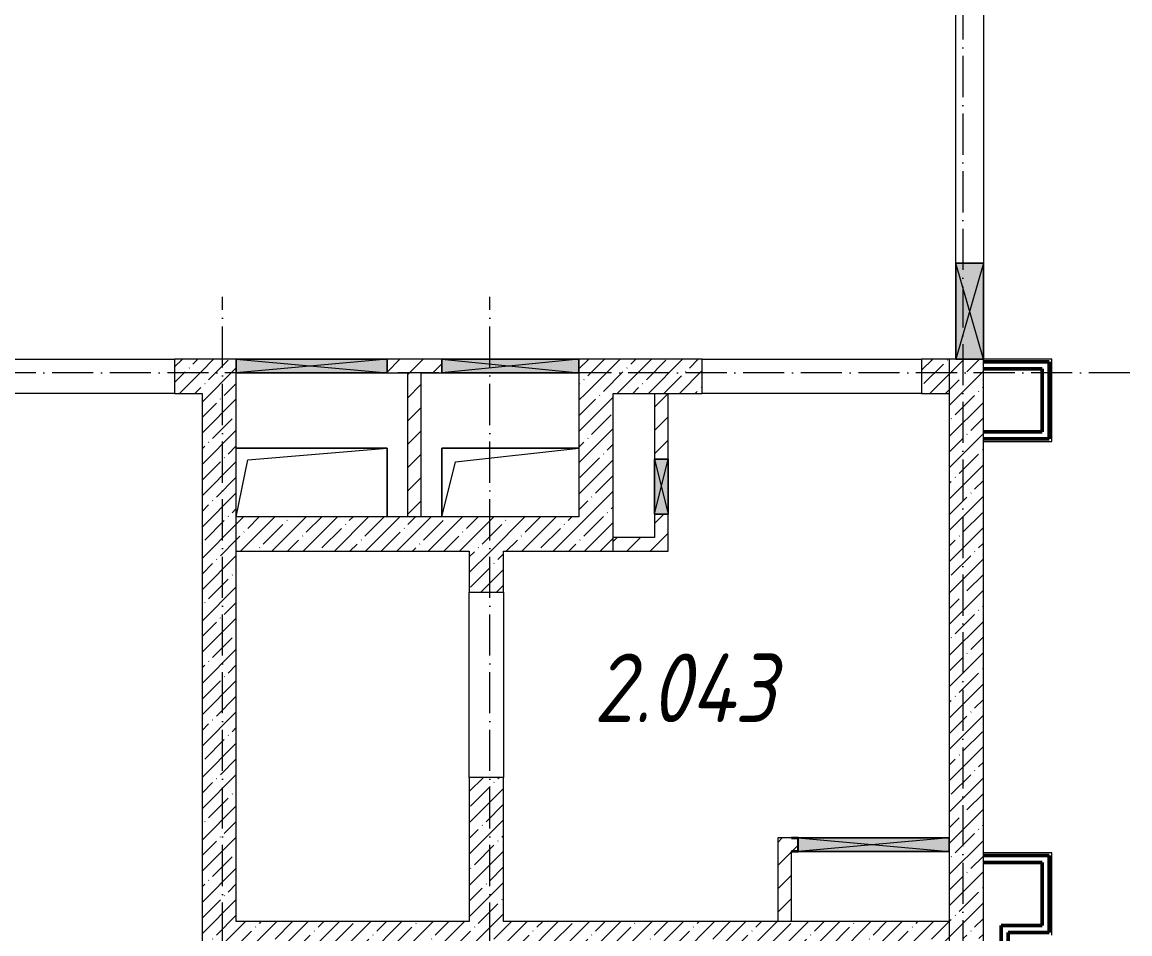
# Model space of a CAD drawing. Header units: millimetres. Extents: x -213536 to 1564669, y -45299 to 942238.
# Drawn here: x 626521 to 634601, y 573435 to 580082 of the extents above; entities that cross this region are included whole.
import ezdxf

# ---------------------------------------------------------------- set-up
doc = ezdxf.new("R2010")
doc.units = ezdxf.units.MM
doc.linetypes.add('50_200_ШТРИХ_1Т_ш5_п1_п1_', pattern=[700, 500, -100, 0, -100])
for name, color, linetype, lineweight in [('3.1) ЖБ окна 1.2 м', 102, 'Continuous', 30), ('A-DETL-GENF-OTLN', 7, 'Continuous', 9), ('A-FLOR-____-OTLN', 7, 'Continuous', 9), ('A-GENM-____-MCUT', 7, 'Continuous', 25), ('A-GENM-____-OTLN', 7, 'Continuous', 9), ('A-GENM-____-OTLN-1', 7, 'Continuous', 25), ('A-GLAZ-____-OTLN', 7, 'Continuous', 9), ('A-WALL-____-MCUT-1', 7, 'Continuous', 9), ('A-WALL-____-MCUT-2', 7, 'Continuous', 50), ('A-WALL-____-OTLN', 7, 'Continuous', 9), ('A-WALL-____-PATT-1', 7, 'Continuous', 9), ('A-WALL-FNSH-MCUT-1', 7, 'Continuous', 9), ('I-WALL-____-OTLN', 7, 'Continuous', 9), ('S-GRID-____-OTLN-1', 7, '50_200_ШТРИХ_1Т_ш5_п1_п1_', 9), ('Марки помещений', 7, 'Continuous', 9)]:
    doc.layers.add(name, color=color, linetype=linetype, lineweight=lineweight)
doc.styles.add('ISOCPEUR_I_3', font='isocpeui.ttf', dxfattribs={"width": 0.85, "height": 2.2})
pattern_1 = [(45, (544282.64, 571544.04), (-114.04925, 114.04925), []), (45, (544396.69, 571544.04), (-114.04925, 114.04925), [201.612, -40.322, 3.353, -36.97])]
pattern_2 = [(45, (544282.64, 571544.04), (-84.85281, 84.85281), [])]

# ---------------------------------------------------------------- blocks, each defined once
blk = doc.blocks.new('AR_Отверстие прямоугольное _в плите_ - AR_Отверстие прямоугольное _в плите_-V193-АР1_План отверстий 2 этажа в осях 1-64_А-ГГ')
at = {"layer": 'A-GENM-____-OTLN'}
for p, q in [((500, 250), (-500, 250)), ((-500, 250), (-500, -250)), ((-400, 150), (500, 250)), ((-500, -250), (-400, 150))]:
    blk.add_line(p, q, dxfattribs=at)
blk = doc.blocks.new('AR_Отверстие прямоугольное _в плите_ - AR_Отверстие прямоугольное _в плите_-30552508-АР1_План отверстий 2 этажа в осях 1-64_А-ГГ')
at = {"layer": 'A-GENM-____-OTLN'}
for p, q in [((550, 250), (-550, 250)), ((-466.7, 166.7), (550, 250)), ((550, -250), (550, 250)), ((-550, -250), (-466.7, 166.7))]:
    blk.add_line(p, q, dxfattribs=at)
blk = doc.blocks.new('AR_Отверстие прямоугольное _в стене_ - AR_Отверстие прямоугольное _в стене__ЭОМ-36409893-АР1_План отверстий 2 этажа в осях 1-64_А-ГГ')
at = {"layer": 'A-GLAZ-____-OTLN'}
blk.add_hatch(color=256, dxfattribs=at).paths.add_polyline_path([(350, 100), (-350, 100), (-350, -100), (350, -100)], flags=0)
at = {"layer": 'A-DETL-GENF-OTLN'}
for p, q in [((-350, -100), (-350, 100)), ((-350, 100), (350, 100)), ((350, 100), (-350, -100)), ((-350, 100), (350, -100)), ((350, 100), (-350, 100)), ((-350, 100), (-350, -100)), ((350, 100), (350, -100)), ((350, -100), (350, 100)), ((350, -100), (-350, -100)), ((-350, -100), (350, -100))]:
    blk.add_line(p, q, dxfattribs=at)
blk = doc.blocks.new('AR_Отверстие прямоугольное _в стене__БезПР - AR_Отверстие прямоугольное _в стене__БезПР-36427925-АР1_План отверстий 2 этажа в осях 1-64_А-ГГ')
at = {"layer": 'A-GLAZ-____-OTLN'}
blk.add_hatch(color=256, dxfattribs=at).paths.add_polyline_path([(500, -50), (500, 50), (-500, 50), (-500, -50)], flags=0)
at = {"layer": 'A-DETL-GENF-OTLN'}
for p, q in [((-500, -50), (-500, 50)), ((-500, 50), (500, 50)), ((500, 50), (-500, -50)), ((-500, 50), (500, -50)), ((500, 50), (-500, 50)), ((-500, 50), (-500, -50)), ((500, 50), (500, -50)), ((500, -50), (500, 50)), ((500, -50), (-500, -50)), ((-500, -50), (500, -50))]:
    blk.add_line(p, q, dxfattribs=at)
at = {"layer": 'A-GLAZ-____-OTLN'}
blk.add_line((500, 50), (-500, 50), dxfattribs=at)
blk = doc.blocks.new('AR_Отверстие прямоугольное _в стене_ - AR_Отверстие прямоугольное _в стене__ОВ-36805337-АР1_План отверстий 2 этажа в осях 1-64_А-ГГ')
at = {"layer": 'A-GLAZ-____-OTLN'}
blk.add_hatch(color=256, dxfattribs=at).paths.add_polyline_path([(-90.5, -50), (550, -50), (550, 50), (-550, 50), (-550, -50)], flags=0)
at = {"layer": 'A-DETL-GENF-OTLN'}
for p, q in [((-550, -50), (-550, 50)), ((-550, 50), (550, 50)), ((550, 50), (-550, -50)), ((-550, 50), (550, -50)), ((550, 50), (-550, 50)), ((-550, 50), (-550, -50)), ((550, 50), (550, -50)), ((550, -50), (550, 50)), ((550, -50), (-550, -50)), ((-550, -50), (550, -50))]:
    blk.add_line(p, q, dxfattribs=at)
blk = doc.blocks.new('154_Фахверк_СКБ_Швеллер - Тип_100_3960_зеркало-V199-АР1_План отверстий 2 этажа в осях 1-64_А-ГГ')
at = {"layer": 'A-GENM-____-MCUT'}
for p, q in [((175, 50), (125, 50)), ((128, 47), (175, 47)), ((128, -47), (128, 47)), ((175, 47), (175, 50)), ((125, -50), (175, -50)), ((175, -47), (128, -47)), ((175, -50), (175, -47))]:
    blk.add_line(p, q, dxfattribs=at)
blk = doc.blocks.new('AR_Отверстие прямоугольное _в стене_ - AR_Отверстие прямоугольное _в стене__ОВ-36913595-АР1_План отверстий 2 этажа в осях 1-64_А-ГГ')
at = {"layer": 'A-GLAZ-____-OTLN'}
blk.add_hatch(color=256, dxfattribs=at).paths.add_polyline_path([(550, -50), (550, 50), (-550, 50), (-550, -50), (474.6, -50)], flags=0)
at = {"layer": 'A-DETL-GENF-OTLN'}
for p, q in [((-550, -50), (-550, 50)), ((-550, 50), (550, 50)), ((550, 50), (-550, -50)), ((-550, 50), (550, -50)), ((550, 50), (-550, 50)), ((-550, 50), (-550, -50)), ((550, 50), (550, -50)), ((550, -50), (550, 50)), ((550, -50), (-550, -50)), ((-550, -50), (550, -50))]:
    blk.add_line(p, q, dxfattribs=at)
blk = doc.blocks.new('AR_Отверстие прямоугольное _в стене_ - AR_Отверстие прямоугольное _в стене__ОВ-36970111-АР1_План отверстий 2 этажа в осях 1-64_А-ГГ')
at = {"layer": 'A-GLAZ-____-OTLN'}
blk.add_hatch(color=256, dxfattribs=at).paths.add_polyline_path([(-200, -50), (200, -50), (200, 50), (-200, 50)], flags=0)
at = {"layer": 'A-DETL-GENF-OTLN'}
for p, q in [((-200, -50), (-200, 50)), ((-200, 50), (200, 50)), ((200, 50), (-200, -50)), ((-200, 50), (200, -50)), ((200, 50), (-200, 50)), ((-200, 50), (-200, -50)), ((200, 50), (200, -50)), ((200, -50), (200, 50)), ((200, -50), (-200, -50)), ((-200, -50), (200, -50))]:
    blk.add_line(p, q, dxfattribs=at)
blk = doc.blocks.new('2этаж')
at = {"layer": 'S-GRID-____-OTLN-1', "color": 251, "ltscale": 0.6, "true_color": 0x636466}
for p, q in [((73508.3, 508896.9), (73508.3, 454533.3)), ((68108.3, 454533.3), (68108.3, 465551)), ((70058.3, 454533.3), (70058.3, 465551)), ((74727.1, 464997), (-20260.4, 464997))]:
    blk.add_line(p, q, dxfattribs=at)

msp = doc.modelspace()

# ---------------------------------------------------------------- hatches: boundary and pattern name
at = {"layer": 'A-WALL-____-PATT-1'}
h = msp.add_hatch(dxfattribs=at)
h.set_pattern_fill('FP_25', color=256, style=0, pattern_type=2)
h.set_pattern_definition(pattern_1)
h.paths.add_polyline_path([(627832.6, 577375.1), (627832.6, 577625.1), (627632.6, 577625.1), (627632.6, 577375.1)], flags=0)
h.paths.add_polyline_path([(625682.6, 577375.1), (626032.6, 577375.1), (626032.6, 577625.1), (625682.6, 577625.1)], flags=0)
h = msp.add_hatch(dxfattribs=at)
h.set_pattern_fill('FP_25', color=256, style=0, pattern_type=2)
h.set_pattern_definition(pattern_1)
h.paths.add_polyline_path([(628082.6, 573275.1), (628082.6, 577625.1), (627832.6, 577625.1), (627832.6, 573275.1)], flags=0)
h = msp.add_hatch(dxfattribs=at)
h.set_pattern_fill('FP_4', color=256, style=0, pattern_type=2)
h.set_pattern_definition(pattern_2)
h.paths.add_polyline_path([(629432.6, 577525.1), (629582.6, 577525.1), (629582.6, 577625.1), (629182.6, 577625.1), (629182.6, 577525.1), (629332.6, 577525.1)], flags=0)
h = msp.add_hatch(dxfattribs=at)
h.set_pattern_fill('FP_25', color=256, style=0, pattern_type=2)
h.set_pattern_definition(pattern_1)
h.paths.add_polyline_path([(633082.6, 577375.1), (633282.6, 577375.1), (633282.6, 577625.1), (633082.6, 577625.1)], flags=0)
h.paths.add_polyline_path([(631482.6, 577375.1), (631482.6, 577625.1), (630582.6, 577625.1), (630582.6, 577375.1), (630832.6, 577375.1)], flags=0)
h = msp.add_hatch(dxfattribs=at)
h.set_pattern_fill('FP_25', color=256, style=0, pattern_type=2)
h.set_pattern_definition(pattern_1)
h.paths.add_polyline_path([(633282.6, 573400.1), (633532.6, 573400.1), (633532.6, 577625.1), (633282.6, 577625.1), (633282.6, 573999.9)], flags=0)
h = msp.add_hatch(dxfattribs=at)
h.set_pattern_fill('FP_4', color=256, style=0, pattern_type=2)
h.set_pattern_definition(pattern_2)
h.paths.add_polyline_path([(629432.6, 576475.1), (629432.6, 577525.1), (629332.6, 577525.1), (629332.6, 576475.1)], flags=0)
h = msp.add_hatch(dxfattribs=at)
h.set_pattern_fill('FP_25', color=256, style=0, pattern_type=2)
h.set_pattern_definition(pattern_1)
h.paths.add_polyline_path([(630832.6, 576475.1), (630832.6, 577375.1), (630582.6, 577375.1), (630582.6, 576475.1)], flags=0)
h = msp.add_hatch(dxfattribs=at)
h.set_pattern_fill('FP_4', color=256, style=0, pattern_type=2)
h.set_pattern_definition(pattern_2)
h.paths.add_polyline_path([(631232.6, 576225.1), (631232.6, 576495.1), (631132.6, 576495.1), (631132.6, 576225.1)], flags=0)
h.paths.add_polyline_path([(631232.6, 576895.1), (631232.6, 577375.1), (631132.6, 577375.1), (631132.6, 576895.1), (631186.9, 576895.1)], flags=0)
h = msp.add_hatch(dxfattribs=at)
h.set_pattern_fill('FP_25', color=256, style=0, pattern_type=2)
h.set_pattern_definition(pattern_1)
h.paths.add_polyline_path([(630832.6, 576225.1), (630832.6, 576475.1), (628082.6, 576475.1), (628082.6, 576225.1), (630032.6, 576225.1)], flags=0)
h = msp.add_hatch(dxfattribs=at)
h.set_pattern_fill('FP_4', color=256, style=0, pattern_type=2)
h.set_pattern_definition(pattern_2)
h.paths.add_polyline_path([(631132.6, 576225.1), (631132.6, 576325.1), (630832.6, 576325.1), (630832.6, 576225.1)], flags=0)
h = msp.add_hatch(dxfattribs=at)
h.set_pattern_fill('FP_25', color=256, style=0, pattern_type=2)
h.set_pattern_definition(pattern_1)
h.paths.add_polyline_path([(630032.6, 573525.1), (630032.6, 574575.1), (629782.6, 574575.1), (629782.6, 573525.1)], flags=0)
h.paths.add_polyline_path([(629782.6, 575925.1), (630032.6, 575925.1), (630032.6, 576225.1), (629782.6, 576225.1)], flags=0)
h = msp.add_hatch(dxfattribs=at)
h.set_pattern_fill('FP_4', color=256, style=0, pattern_type=2)
h.set_pattern_definition(pattern_2)
h.paths.add_polyline_path([(632032.6, 573525.1), (632132.6, 573525.1), (632132.6, 574135.1), (632032.6, 574135.1), (632032.6, 574035.1)], flags=0)
h = msp.add_hatch(dxfattribs=at)
h.set_pattern_fill('FP_4', color=256, style=0, pattern_type=2)
h.set_pattern_definition(pattern_2)
h.paths.add_polyline_path([(632132.6, 574038.1), (632179.6, 574038.1), (632179.6, 574132.1), (632132.6, 574132.1), (632132.6, 574085.1)], flags=0)
h = msp.add_hatch(dxfattribs=at)
h.set_pattern_fill('FP_25', color=256, style=0, pattern_type=2)
h.set_pattern_definition(pattern_1)
h.paths.add_polyline_path([(633282.6, 573275.1), (633282.6, 573525.1), (628082.6, 573525.1), (628082.6, 573275.1), (632642.2, 573275.1)], flags=0)

# ---------------------------------------------------------------- linework, layer by layer
at = {"layer": 'A-FLOR-____-OTLN'}
for p, q in [((628082.6, 576975.1), (629182.6, 576975.1)), ((629182.6, 576975.1), (629182.6, 576475.1)), ((629582.6, 576975.1), (630582.6, 576975.1)), ((629582.6, 576475.1), (629582.6, 576975.1))]:
    msp.add_line(p, q, dxfattribs=at)
at = {"layer": 'A-WALL-____-MCUT-1'}
for p, q in [((628082.6, 577625.1), (627632.6, 577625.1)), ((627632.6, 577625.1), (627632.6, 577375.1)), ((631482.6, 577625.1), (630582.6, 577625.1)), ((631482.6, 577375.1), (631482.6, 577625.1)), ((633332.6, 577625.1), (633082.6, 577625.1)), ((633082.6, 577625.1), (633082.6, 577375.1)), ((633282.6, 577625.1), (633282.6, 574135.1)), ((633532.6, 570125.1), (633532.6, 577625.1)), ((628082.6, 573525.1), (628082.6, 577525.1)), ((630582.6, 577525.1), (630582.6, 576475.1)), ((627632.6, 577375.1), (627832.6, 577375.1)), ((627832.6, 577375.1), (627832.6, 573275.1)), ((630832.6, 577375.1), (631482.6, 577375.1)), ((630832.6, 576225.1), (630832.6, 577375.1)), ((633082.6, 577375.1), (633282.6, 577375.1)), ((630582.6, 576475.1), (628082.6, 576475.1)), ((628082.6, 576225.1), (629782.6, 576225.1)), ((629782.6, 576225.1), (629782.6, 575925.1)), ((630032.6, 575925.1), (630032.6, 576225.1)), ((630032.6, 576225.1), (630832.6, 576225.1)), ((629782.6, 575925.1), (630032.6, 575925.1)), ((629782.6, 574575.1), (629782.6, 573525.1)), ((630032.6, 574575.1), (629782.6, 574575.1)), ((630032.6, 573525.1), (630032.6, 574575.1)), ((633282.6, 574035.1), (633282.6, 570125.1)), ((629782.6, 573525.1), (628082.6, 573525.1)), ((633282.6, 573525.1), (630032.6, 573525.1))]:
    msp.add_line(p, q, dxfattribs=at)
at = {"layer": 'A-WALL-____-MCUT-2'}
for p, q in [((634012.6, 577605.1), (633532.6, 577605.1)), ((633532.6, 577555.1), (633962.6, 577555.1)), ((633962.6, 577555.1), (633962.6, 577095.1)), ((634012.6, 577045.1), (634012.6, 577605.1)), ((633962.6, 577095.1), (633532.6, 577095.1)), ((634012.6, 577045.1), (633532.6, 577045.1)), ((634012.6, 574005.1), (633532.6, 574005.1)), ((634012.6, 573445.1), (634012.6, 574005.1)), ((633532.6, 573955.1), (633962.6, 573955.1)), ((633962.6, 573955.1), (633962.6, 573495.1)), ((633962.6, 573495.1), (633662.6, 573495.1)), ((633662.6, 573495.1), (633662.6, 570405.1)), ((634012.6, 573445.1), (633712.6, 573445.1)), ((633712.6, 570455.1), (633712.6, 573445.1))]:
    msp.add_line(p, q, dxfattribs=at)
at = {"layer": 'A-WALL-____-OTLN'}
for p, q in [((626032.6, 577625.1), (627632.6, 577625.1)), ((631482.6, 577625.1), (633082.6, 577625.1)), ((627632.6, 577375.1), (626032.6, 577375.1)), ((633082.6, 577375.1), (631482.6, 577375.1)), ((629782.6, 574575.1), (629782.6, 575925.1)), ((630032.6, 575925.1), (630032.6, 574575.1))]:
    msp.add_line(p, q, dxfattribs=at)
at = {"layer": 'A-WALL-FNSH-MCUT-1'}
for p, q in [((629582.6, 577625.1), (629182.6, 577625.1)), ((634032.6, 577625.1), (633532.6, 577625.1)), ((634032.6, 577025.1), (634032.6, 577625.1)), ((629182.6, 577525.1), (629332.6, 577525.1)), ((629332.6, 577525.1), (629332.6, 576475.1)), ((629432.6, 577525.1), (629582.6, 577525.1)), ((629432.6, 576475.1), (629432.6, 577525.1)), ((631132.6, 577375.1), (631132.6, 576895.1)), ((631232.6, 576895.1), (631232.6, 577375.1)), ((633532.6, 577025.1), (634032.6, 577025.1)), ((631132.6, 576495.1), (631132.6, 576325.1)), ((631232.6, 576225.1), (631232.6, 576495.1)), ((631132.6, 576325.1), (630832.6, 576325.1)), ((630832.6, 576225.1), (631232.6, 576225.1)), ((632032.6, 574135.1), (632032.6, 573525.1)), ((632132.6, 574135.1), (632032.6, 574135.1)), ((632132.6, 573525.1), (632132.6, 574035.1)), ((634032.6, 574025.1), (633532.6, 574025.1)), ((634032.6, 573425.1), (634032.6, 574025.1))]:
    msp.add_line(p, q, dxfattribs=at)
at = {"layer": 'I-WALL-____-OTLN'}
for p, q in [((633332.6, 578325.1), (633332.6, 580525.1)), ((633532.6, 580525.1), (633532.6, 578325.1))]:
    msp.add_line(p, q, dxfattribs=at)

# ---------------------------------------------------------------- block references
at = {"layer": '3.1) ЖБ окна 1.2 м'}
msp.add_blockref('2этаж', (559874.3, 112528.1), dxfattribs=at)
at = {"layer": 'A-GENM-____-OTLN'}
for name, p in [('AR_Отверстие прямоугольное _в плите_ - AR_Отверстие прямоугольное _в плите_-30552508-АР1_План отверстий 2 этажа в осях 1-64_А-ГГ', (628632.6, 576725.1)), ('AR_Отверстие прямоугольное _в плите_ - AR_Отверстие прямоугольное _в плите_-V193-АР1_План отверстий 2 этажа в осях 1-64_А-ГГ', (630082.6, 576725.1))]:
    msp.add_blockref(name, p, dxfattribs=at)
at = {"layer": 'A-GENM-____-OTLN-1', "rotation": 180}
msp.add_blockref('154_Фахверк_СКБ_Швеллер - Тип_100_3960_зеркало-V199-АР1_План отверстий 2 этажа в осях 1-64_А-ГГ', (632307.6, 574085.1), dxfattribs=at)
at = {"layer": 'A-GLAZ-____-OTLN'}
for name, p, rotation in [('AR_Отверстие прямоугольное _в стене_ - AR_Отверстие прямоугольное _в стене__ЭОМ-36409893-АР1_План отверстий 2 этажа в осях 1-64_А-ГГ', (633432.6, 577975.1), 269.9999999999999), ('AR_Отверстие прямоугольное _в стене_ - AR_Отверстие прямоугольное _в стене__ОВ-36970111-АР1_План отверстий 2 этажа в осях 1-64_А-ГГ', (631182.6, 576695.1), 90)]:
    msp.add_blockref(name, p, dxfattribs=dict(at, rotation=rotation))
for name, p in [('AR_Отверстие прямоугольное _в стене_ - AR_Отверстие прямоугольное _в стене__ОВ-36913595-АР1_План отверстий 2 этажа в осях 1-64_А-ГГ', (628632.6, 577575.1)), ('AR_Отверстие прямоугольное _в стене__БезПР - AR_Отверстие прямоугольное _в стене__БезПР-36427925-АР1_План отверстий 2 этажа в осях 1-64_А-ГГ', (630082.6, 577575.1)), ('AR_Отверстие прямоугольное _в стене_ - AR_Отверстие прямоугольное _в стене__ОВ-36805337-АР1_План отверстий 2 этажа в осях 1-64_А-ГГ', (632732.6, 574085.1))]:
    msp.add_blockref(name, p, dxfattribs=at)

# ---------------------------------------------------------------- texts
at = {"layer": 'Марки помещений', "insert": (630690, 575478.4), "char_height": 500, "width": 817.721, "attachment_point": 1, "style": 'ISOCPEUR_I_3'}
msp.add_mtext('2.043', dxfattribs=at)

doc.saveas('drawing.dxf')
